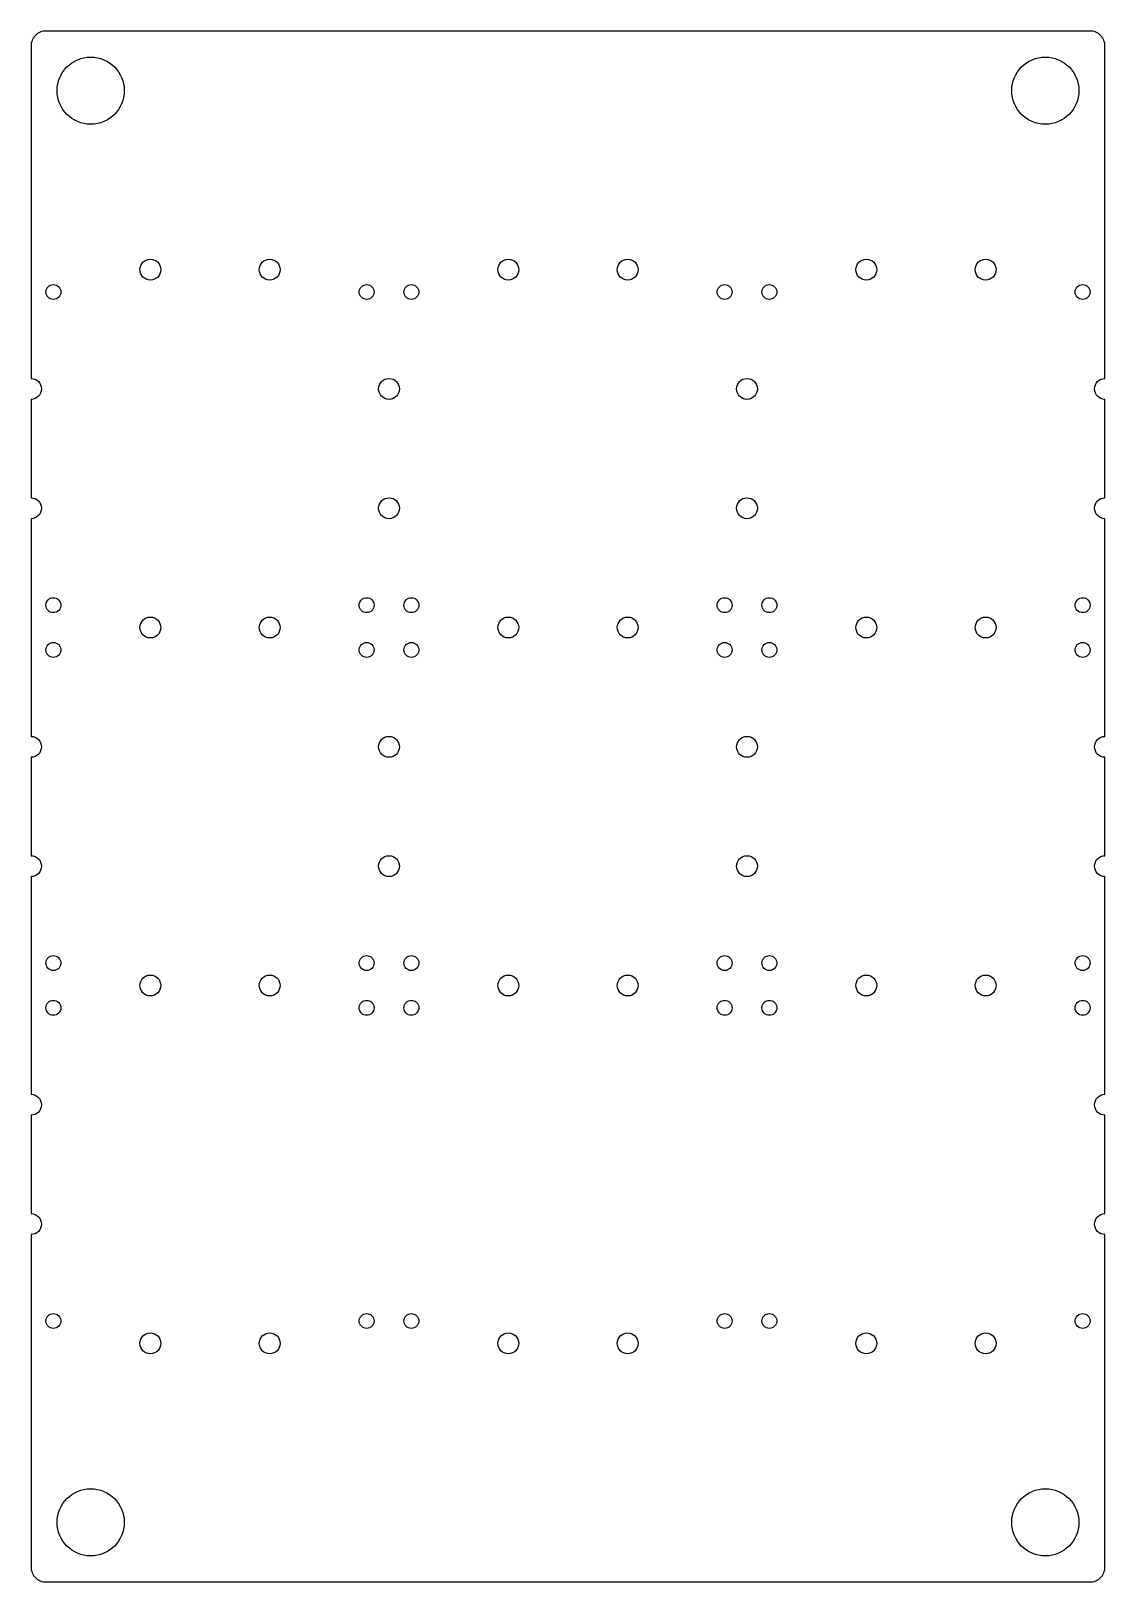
# Model space of a CAD drawing. Extents: x -36 to 180, y -84 to 228.
import ezdxf

# ---------------------------------------------------------------- set-up
doc = ezdxf.new("R2010")
doc.units = 0
doc.header["$MEASUREMENT"] = 0
for name, color, linetype in [('COPPER_BASE', 3, 'CONTINUOUS'), ('HEATSINK_HOLES', 2, 'CONTINUOUS'), ('LEG_HOLES', 2, 'CONTINUOUS'), ('WIRE_HOLES', 2, 'CONTINUOUS')]:
    doc.layers.add(name, color=color, linetype=linetype)

msp = doc.modelspace()

# ---------------------------------------------------------------- linework, layer by layer
at = {"layer": 'COPPER_BASE'}
msp.add_lwpolyline([(180, 158.1), (180, 225, 0.414214), (177, 228), (-33, 228, 0.414214), (-36, 225), (-36, 158.1, -1), (-36, 153.9), (-36, 134.1, -1), (-36, 129.9), (-36, 86.1, -1), (-36, 81.9), (-36, 62.1, -1), (-36, 57.9), (-36, 14.1, -1), (-36, 9.9), (-36, -9.9, -1), (-36, -14.1), (-36, -81, 0.414214), (-33, -84), (177, -84, 0.414214), (180, -81), (180, -14.1, -1), (180, -9.9), (180, 9.9, -1), (180, 14.1), (180, 57.9, -1), (180, 62.1), (180, 81.9, -1), (180, 86.1), (180, 129.9, -1), (180, 134.1), (180, 153.9, -1)], format="xyb", close=True, dxfattribs=at)
at = {"layer": 'HEATSINK_HOLES'}
for centre in [(-31.5, 175.5), (31.5, 175.5), (40.5, 175.5), (103.5, 175.5), (112.5, 175.5), (175.5, 175.5), (-31.5, 112.5), (31.5, 112.5), (40.5, 112.5), (103.5, 112.5), (112.5, 112.5), (175.5, 112.5), (-31.5, 103.5), (31.5, 103.5), (40.5, 103.5), (103.5, 103.5), (112.5, 103.5), (175.5, 103.5), (-31.5, 40.5), (31.5, 40.5), (40.5, 40.5), (103.5, 40.5), (112.5, 40.5), (175.5, 40.5), (-31.5, 31.5), (31.5, 31.5), (40.5, 31.5), (103.5, 31.5), (112.5, 31.5), (175.5, 31.5), (-31.5, -31.5), (31.5, -31.5), (40.5, -31.5), (103.5, -31.5), (112.5, -31.5), (175.5, -31.5)]:
    msp.add_circle(centre, 1.5, dxfattribs=at)
at = {"layer": 'LEG_HOLES'}
for centre in [(-24, 216), (168, 216), (-24, -72), (168, -72)]:
    msp.add_circle(centre, 6.75, dxfattribs=at)
at = {"layer": 'WIRE_HOLES'}
for centre in [(-12, 180), (12, 180), (60, 180), (84, 180), (132, 180), (156, 180), (36, 156), (108, 156), (36, 132), (108, 132), (-12, 108), (12, 108), (60, 108), (84, 108), (132, 108), (156, 108), (36, 84), (108, 84), (36, 60), (108, 60), (-12, 36), (12, 36), (60, 36), (84, 36), (132, 36), (156, 36), (-12, -36), (12, -36), (60, -36), (84, -36), (132, -36), (156, -36)]:
    msp.add_circle(centre, 2.1, dxfattribs=at)

doc.saveas('drawing.dxf')
